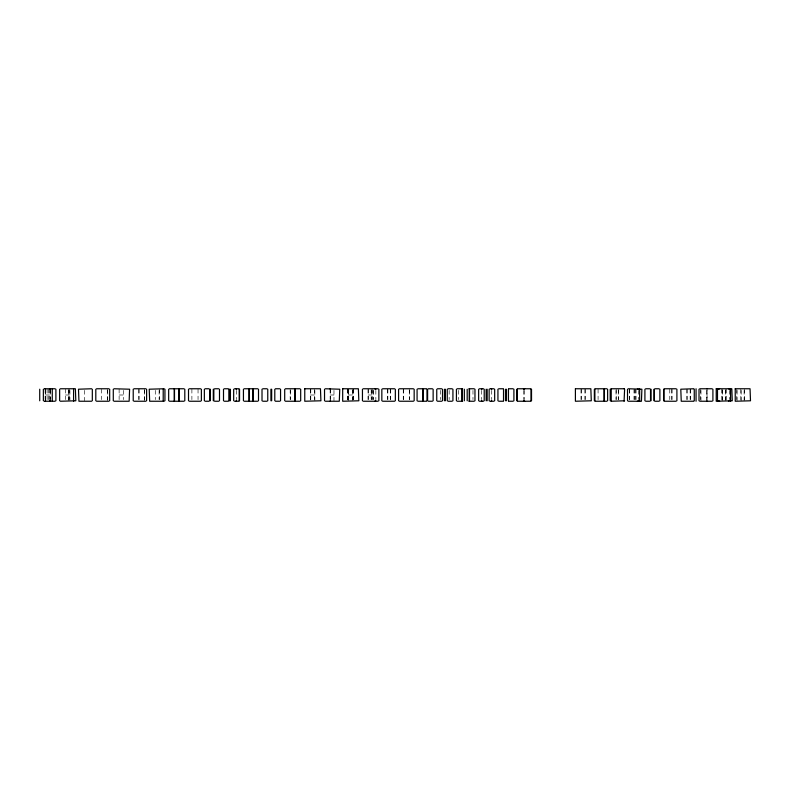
<?xml version="1.0" encoding="UTF-8"?>
<svg xmlns="http://www.w3.org/2000/svg" width="790" height="790" viewBox="0 0 790 790"><rect width="100%" height="100%" fill="white"/><g stroke="black" fill="none" stroke-linecap="round" stroke-linejoin="round"><path stroke-width="0.59" stroke-dasharray="3.95 2.96" d="M45.623 395L49.819 395M65.422 395L69.915 395M119.122 395L123.556 395M310.371 395L314.864 395M330.309 395L333.973 395M348.301 395L352.794 395M368.268 395L371.448 395M744.457 389.213L744.397 400.787M744.111 390.369L744.111 400.787M741.148 390.369L741.148 400.787M740.823 389.213L740.892 400.787M737.04 390.369L737.05 400.787M736.813 389.213L736.813 399.631M729.437 390.369L729.437 399.631M726.365 389.213L726.277 400.787M725.694 389.213L725.694 399.631M725.437 390.369L725.437 400.787M722.633 390.369L722.633 400.787M722.356 389.213L722.356 399.631M721.685 389.213L721.784 400.787M707.07 400.787L707.07 390.369L706.991 399.631M706.754 390.369L706.754 400.787M700.967 390.369L700.967 400.787M700.73 389.213L700.73 399.631M690.411 389.213L690.411 399.631M690.154 389.213L690.154 399.631M687.152 389.213L687.191 399.631M686.836 389.213L686.836 399.631M672.004 389.213L672.004 399.631M671.806 389.213L671.806 399.631M669.762 389.213L669.762 399.631M638.518 390.369L638.518 399.631M635.98 389.213L635.98 399.631M635.792 389.213L635.792 399.631M634.242 389.213L634.242 399.631M634.054 389.213L634.054 399.631M629.689 389.213L629.689 399.631M629.452 389.213L629.452 399.631M618.471 390.369L618.471 399.631M618.323 389.213L618.313 399.631M616.18 389.213L616.18 399.631M616.042 390.369L616.042 399.631M598.079 389.213L598.079 399.631M585.271 389.213L585.271 399.631M584.896 389.213L584.896 399.631M581.391 389.213L581.391 399.631M580.996 389.213L580.996 399.631M524.402 390.369L524.402 399.631M523.731 390.369L523.731 399.631M491.716 390.369L491.716 399.631M481.584 390.369L481.584 399.631M472.983 390.369L472.983 399.631M458.447 390.369L458.447 399.631M449.154 390.369L449.154 399.631M440.524 390.369L440.524 399.631M409.506 390.369L409.506 399.631M409.279 389.213L409.279 399.631M403.483 389.213L403.483 399.631M403.256 389.213L403.256 399.631M390.448 389.213L390.448 399.631M390.27 389.213L390.27 399.631M387.86 389.213L387.86 399.631M387.673 389.213L387.673 399.631M375.852 390.369L375.852 399.631M373.255 390.369L373.255 399.631M373.018 390.369L373.018 399.631M372.791 389.213L372.791 399.631M371.448 390.369L371.448 399.631M371.211 389.213L371.211 399.631M368.268 389.213L368.268 399.631M368.031 389.213L368.031 399.631M353.535 389.213L353.535 399.631M353.308 389.213L353.308 399.631M352.794 390.369L352.794 400.787M352.399 389.213L352.399 399.631M348.706 389.213L348.706 399.631M348.38 389.213L348.38 399.631M348.301 390.369L348.301 400.787M347.728 389.213L347.728 399.631M347.501 389.213L347.501 400.787M333.973 390.369L333.973 400.787M330.309 389.213L330.368 399.631M330.141 389.213L330.141 399.631M314.864 390.369L314.864 400.787M314.479 389.213L314.479 399.631M310.776 389.213L310.776 399.631M310.46 389.213L310.371 400.787M290.414 390.369L290.414 399.631M290.177 389.213L290.177 399.631M236.477 390.369L236.477 399.631M198.043 389.213L198.043 399.631M191.891 389.213L191.891 399.631M159.333 389.213L159.333 399.631M159.106 390.369L159.106 399.631M155.284 390.369L155.284 399.631M144.669 390.369L144.669 400.787M144.442 389.213L144.442 399.631M139.06 389.213L139.06 399.631M138.823 389.213L138.823 399.631M123.556 390.369L123.556 399.631M119.122 389.213L119.122 399.631M107.736 390.369L107.736 400.787M107.499 389.213L107.499 399.631M101.564 389.213L101.564 399.631M84.589 390.369L84.589 400.787M69.915 390.369L69.915 400.787M69.668 389.213L69.668 399.631M68.71 390.369L68.71 400.787M68.463 389.213L68.463 399.631M65.422 389.213L65.422 399.631M50.333 390.369L50.333 399.631M50.086 389.213L50.086 399.631M49.819 389.213L49.819 399.631M48.338 389.213L48.338 399.631M47.104 389.213L47.104 399.631M45.623 390.369L45.623 399.631M45.356 389.213L45.356 399.631M45.119 389.213L45.119 399.631"/><path stroke-width="1.19" d="M50.086 389.213L50.54 388.759L49.819 389.213M73.579 401.241L73.579 388.759M329.865 401.241L330.368 400.787M624.08 401.241L624.614 389.213L624.08 388.759M624.614 400.787L611.006 401.241M639.643 401.241L639.643 388.759M707.524 388.759L706.537 388.759M696.059 401.241L696.059 388.759M717.488 388.759L717.488 401.241M706.537 401.241L707.524 401.241M730.562 401.241L730.562 388.759M481.584 389.213L482.147 388.759M491.153 401.241L491.716 400.787M45.01 401.241L45.623 400.787M235.845 401.241L236.477 400.787M523.731 389.213L524.698 388.759M523.444 401.241L524.402 400.787M718.614 389.213L719.611 388.759M728.439 401.241L729.437 400.787M374.786 401.241L375.852 400.787M637.382 401.241L638.518 400.787M44.289 388.759L55.093 388.759M60.445 388.759L75.366 388.759L75.82 400.787L60.445 401.241M91.522 388.759L78.496 389.213L78.951 401.241L91.522 401.241M96.607 388.759L108.862 388.759M114.086 388.759L129.6 389.213L129.145 401.241L114.086 401.241M134.024 388.759L145.804 388.759M164.142 388.759L149.211 389.213L149.666 401.241L164.142 401.241M169.465 388.759L173.464 388.759M174.047 388.759L179.409 388.759M179.992 388.759L183.991 388.759M189.323 388.759L200.561 388.759M205.163 388.759L208.906 388.759M214.633 388.759L218.682 388.759M224.301 388.759L228.31 388.759M234.551 388.759L238.758 388.759M244.238 388.759L257.708 388.759M262.813 388.759L266.99 388.759M275.552 388.759L279.759 388.759M285.506 388.759L295.43 388.759M296.013 388.759L299.884 388.759M325.332 388.759L339.749 389.213L339.295 401.241L325.332 401.241M363.262 388.759L378.055 388.759M382.637 388.759L394.546 388.759M399.394 388.759L413.368 388.759M417.89 388.759L422.897 388.759M423.934 388.759L426.412 388.759M428.417 388.759L432.337 388.759M437.561 388.759L441.669 388.759M448.058 388.759L452.117 388.759M457.232 388.759L462.654 388.759M468.816 388.759L474.168 388.759M479.441 388.759L483.411 388.759M489.938 388.759L493.869 388.759M498.737 388.759L503.26 388.759M508.612 388.759L513.105 388.759M517.608 388.759L530.722 388.759M595.156 388.759L606.829 388.759M611.006 388.759L624.169 388.759M628.317 388.759L641.885 389.213L641.431 401.241L628.317 401.241M645.716 388.759L649.726 388.759M655.098 388.759L659.077 388.759M664.459 388.759L676.102 388.759M693.758 388.759L680.792 389.213L681.247 401.241L693.758 401.241M699.812 388.759L712.106 388.759M44.289 401.241L55.093 401.241M96.607 401.241L108.862 401.241M134.024 401.241L145.804 401.241M169.465 401.241L173.464 401.241M174.047 401.241L179.409 401.241M179.992 401.241L183.991 401.241M189.323 401.241L200.561 401.241M205.163 401.241L208.906 401.241M214.633 401.241L218.682 401.241M224.301 401.241L228.31 401.241M234.551 401.241L238.758 401.241M244.238 401.241L257.708 401.241M262.813 401.241L266.99 401.241M275.552 401.241L279.759 401.241M285.506 401.241L295.43 401.241M296.013 401.241L299.884 401.241M363.262 401.241L378.055 401.241M382.637 401.241L394.546 401.241M399.394 401.241L413.368 401.241M417.89 401.241L422.897 401.241M423.934 401.241L426.412 401.241M428.417 401.241L432.337 401.241M437.561 401.241L441.669 401.241M448.058 401.241L452.117 401.241M457.232 401.241L462.654 401.241M468.816 401.241L474.168 401.241M479.441 401.241L483.411 401.241M489.938 401.241L493.869 401.241M498.737 401.241L503.26 401.241M508.612 401.241L513.105 401.241M517.608 401.241L530.722 401.241M595.156 401.241L606.829 401.241M645.716 401.241L649.726 401.241M655.098 401.241L659.077 401.241M664.459 401.241L676.102 401.241M699.812 401.241L712.106 401.241M637.382 388.759L638.518 389.213M374.786 388.759L375.852 389.213M728.439 388.759L729.437 389.213M718.614 400.787L719.611 401.241M523.444 388.759L524.402 389.213M523.731 400.787L524.698 401.241M235.845 388.759L236.477 389.213M45.01 388.759L45.623 389.213M49.819 400.787L50.432 401.241L50.086 400.787M491.153 388.759L491.716 389.213M481.584 400.787L482.147 401.241M329.865 388.759L330.368 389.213M712.906 389.213L712.906 400.787M699.012 389.213L699.012 400.787M694.252 389.213L694.262 400.787M676.902 389.213L676.902 400.787M663.926 389.213L663.926 400.787M663.659 389.213L663.659 400.787M659.877 389.213L659.877 400.787M654.298 389.213L654.298 400.787M654.071 389.213L654.071 400.787M650.98 389.213L650.98 400.787M650.525 389.213L650.525 400.787M644.917 389.213L644.917 400.787M627.517 389.213L627.517 400.787M611.213 389.213L611.213 400.787M610.206 389.213L610.206 400.787M607.629 389.213L607.629 400.787M604.33 389.213L604.33 400.787M604.103 389.213L604.103 400.787M594.89 389.213L594.89 400.787M594.356 389.213L594.356 400.787M531.522 389.213L531.522 400.787M531.038 389.213L531.038 400.787M517.282 389.213L517.282 400.787M516.798 389.213L516.798 400.787M513.905 389.213L513.905 400.787M508.464 389.213L508.464 400.787M506.479 389.213L506.479 400.787M505.491 389.213L505.491 400.787M503.516 389.213L503.516 400.787M497.937 389.213L497.937 400.787M494.668 389.213L494.668 400.787M489.138 389.213L489.138 400.787M487.173 389.213L487.173 400.787M486.146 389.213L486.146 400.787M484.221 389.213L484.221 400.787M478.641 389.213L478.641 400.787M474.968 389.213L474.968 400.787M469.517 389.213L469.517 400.787M469.29 389.213L469.29 400.787M467.186 389.213L467.186 400.787M464.342 389.213L464.342 400.787M462.239 389.213L462.239 400.787M462.002 389.213L462.002 400.787M456.423 389.213L456.423 400.787M452.927 389.213L452.927 400.787M447.259 389.213L447.259 400.787M445.372 389.213L445.372 400.787M444.434 389.213L444.434 400.787M442.509 389.213L442.509 400.787M436.751 389.213L436.751 400.787M433.137 389.213L433.137 400.787M427.607 389.213L427.607 400.787M426.985 389.213L426.985 400.787M423.371 389.213L423.371 400.787M422.749 389.213L422.749 400.787M417.081 389.213L417.081 400.787M414.167 389.213L414.167 400.787M398.594 389.213L398.594 400.787M395.346 389.213L395.346 400.787M381.837 389.213L381.837 400.787M378.864 389.213L378.864 400.787M362.452 389.213L362.452 400.787M324.532 389.213L324.532 400.787M300.684 389.213L300.684 400.787M295.213 389.213L295.213 400.787M294.976 389.213L294.976 400.787M284.706 389.213L284.706 400.787M280.559 389.213L280.559 400.787M274.792 389.213L274.792 400.787M271.661 389.213L271.661 400.787M270.921 389.213L270.921 400.787M267.761 389.213L267.761 400.787M262.013 389.213L262.013 400.787M258.508 389.213L258.508 400.787M253.165 389.213L253.165 400.787M252.938 389.213L252.938 400.787M249.275 389.213L249.275 400.787M249.048 389.213L249.048 400.787M243.439 389.213L243.439 400.787M239.538 389.213L239.538 400.787M239.232 389.213L239.232 400.787M233.672 389.213L233.672 400.787M230.413 389.213L230.413 400.787M229.337 389.213L229.337 400.787M229.11 389.213L229.11 400.787M223.501 389.213L223.501 400.787M219.492 389.213L219.492 400.787M213.833 389.213L213.833 400.787M213.3 389.213L213.3 400.787M210.268 389.213L210.268 400.787M209.706 389.213L209.706 400.787M204.363 389.213L204.363 400.787M201.371 389.213L201.371 400.787M188.514 389.213L188.514 400.787M184.801 389.213L184.801 400.787M179.192 389.213L179.192 400.787M178.965 389.213L178.965 400.787M174.501 389.213L174.501 400.787M174.264 389.213L174.264 400.787M168.665 389.213L168.665 400.787M164.942 389.213L164.942 400.787M163.204 389.213L163.204 400.787M146.604 389.213L146.604 400.787M133.224 389.213L133.224 400.787M113.286 389.213L113.286 400.787M109.672 389.213L109.672 400.787M95.807 389.213L95.807 400.787M92.321 389.213L92.321 400.787M59.645 389.213L59.645 400.787M55.893 389.213L55.893 400.787M52.268 389.213L52.268 400.787M43.361 389.213L43.361 400.787M39.727 389.213L39.727 400.787M304.762 388.759L304.762 401.241L320.908 400.787L320.454 388.759L304.762 388.759M342.682 388.759L342.682 401.241L358.828 400.787L358.384 388.759L342.682 388.759M575.406 388.759L575.406 401.241L591.285 400.787L590.841 388.759L575.406 388.759M716.234 388.759L716.234 401.241L732.271 400.787L731.817 388.759L716.234 388.759M735.233 388.759L735.233 401.241L750.5 400.787L750.046 388.759L735.233 388.759"/></g></svg>
